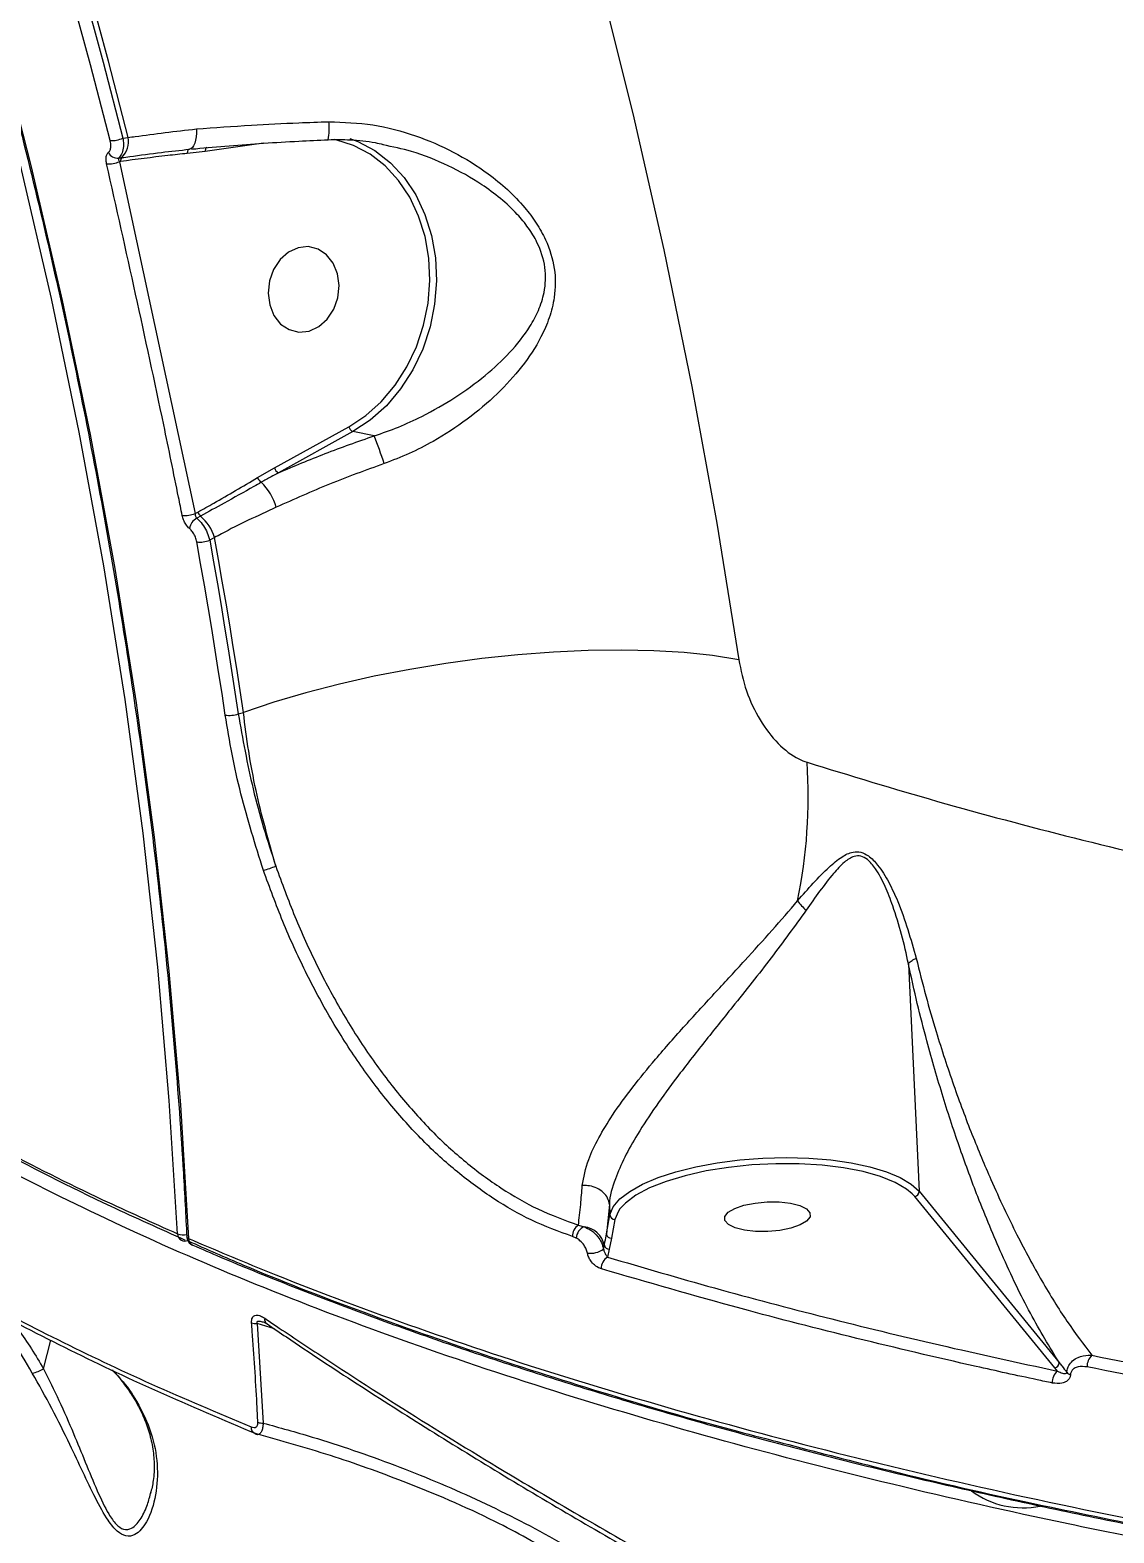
# Model space of a CAD drawing. Header units: millimetres. Extents: x -7245 to 6306, y -6696 to 5973.
# Drawn here: x 2171.3 to 2284.6, y -1924.4 to -1767.3 of the extents above; entities that cross this region are included whole.
import ezdxf

# ---------------------------------------------------------------- set-up
doc = ezdxf.new("R2010")
doc.units = ezdxf.units.MM
for name, color, linetype in [('DIKOM_ОБЪЕКТ', 7, 'Continuous'), ('DIKOM_РАЗМЕР_ЗОНА', 7, 'Continuous'), ('DIKOM_РАЗМЕР_ОБЪЕКТА', 7, 'Continuous')]:
    doc.layers.add(name, color=color, linetype=linetype)
doc.styles.add('style1', font='arial.ttf', dxfattribs={"width": 0.8})
doc.dimstyles.new('1-50', dxfattribs={"dimtxt": 300, "dimasz": 200, "dimexe": 100, "dimexo": 0, "dimgap": 100, "dimtad": 1, "dimtxsty": 'style1', "dimcen": 200, "dimclrd": 7, "dimclre": 7, "dimclrt": 7, "dimadec": 1, "dimazin": 2, "dimtfac": 1, "dimtmove": 0, "dimatfit": 2, "dimfxl": 0, "dimlwd": 25, "dimlwe": 18, "dimarcsym": 0})

# ---------------------------------------------------------------- blocks, each defined once
blk = doc.blocks.new('*D10')
at = {"layer": 'Defpoints', "color": 0, "transparency": 16777216}
for p in [(-4365.71, 2792.53), (4306.16, 475.6), (4306.16, -5965.27)]:
    blk.add_point(p, dxfattribs=at)
at = {"layer": 'DIKOM_РАЗМЕР_ОБЪЕКТА', "color": 7, "lineweight": 18, "transparency": 16777216}
for p, q in [((-4365.71, 2792.53), (-4365.71, -6065.27)), ((4306.16, 475.6), (4306.16, -6065.27))]:
    blk.add_line(p, q, dxfattribs=at)
at = {"layer": 'DIKOM_РАЗМЕР_ОБЪЕКТА', "color": 7, "lineweight": 25, "transparency": 16777216}
blk.add_line((-4165.71, -5965.27), (4106.16, -5965.27), dxfattribs=at)
at = {"layer": 'DIKOM_РАЗМЕР_ОБЪЕКТА', "color": 7, "transparency": 16777216}
for points in [[(-4165.71, -5931.93), (-4165.71, -5998.6), (-4365.71, -5965.27)], [(4106.16, -5931.93), (4106.16, -5998.6), (4306.16, -5965.27)]]:
    blk.add_solid(points, dxfattribs=at)
at = {"layer": 'DIKOM_РАЗМЕР_ОБЪЕКТА', "color": 7, "transparency": 16777216, "insert": (-85.78, -5712.1), "char_height": 300, "attachment_point": 5, "style": 'style1'}
blk.add_mtext('8650', dxfattribs=at)
blk = doc.blocks.new('*D12')
at = {"layer": 'Defpoints', "color": 0, "transparency": 16777216}
for p in [(-5865.71, 123.34), (6306.18, -91.92), (6306.18, -6596.14)]:
    blk.add_point(p, dxfattribs=at)
at = {"layer": 'DIKOM_РАЗМЕР_ЗОНА', "color": 7, "lineweight": 18, "transparency": 16777216}
for p, q in [((-5865.71, 123.34), (-5865.71, -6696.14)), ((6306.18, -91.92), (6306.18, -6696.14))]:
    blk.add_line(p, q, dxfattribs=at)
at = {"layer": 'DIKOM_РАЗМЕР_ЗОНА', "color": 7, "lineweight": 25, "transparency": 16777216}
blk.add_line((-5665.71, -6596.14), (6106.18, -6596.14), dxfattribs=at)
at = {"layer": 'DIKOM_РАЗМЕР_ЗОНА', "color": 7, "transparency": 16777216}
for points in [[(-5665.71, -6562.81), (-5665.71, -6629.48), (-5865.71, -6596.14)], [(6106.18, -6562.81), (6106.18, -6629.48), (6306.18, -6596.14)]]:
    blk.add_solid(points, dxfattribs=at)
at = {"layer": 'DIKOM_РАЗМЕР_ЗОНА', "color": 7, "transparency": 16777216, "insert": (-71.19, -6342.97), "char_height": 300, "attachment_point": 5, "style": 'style1'}
blk.add_mtext('12150', dxfattribs=at)

msp = doc.modelspace()

# ---------------------------------------------------------------- linework, layer by layer
at = {"layer": 'DIKOM_ОБЪЕКТ', "color": 7, "linetype": 'Continuous', "lineweight": 15}
for p, q in [((2181.007, -1778.577), (2181.567, -1778.499)), ((2189.618, -1779.959), (2187.734, -1780.179)), ((2195.717, -1779.107), (2189.618, -1779.959)), ((2180.756, -1781.022), (2180.652, -1781.036)), ((2180.652, -1781.036), (2188.56, -1817.821)), ((2196.854, -1813.048), (2204.623, -1808.745)), ((2205.053, -1809.25), (2197.284, -1813.553)), ((2207.293, -1809.694), (2205.053, -1809.25)), ((2195.087, -1814.073), (2196.854, -1813.048)), ((2188.56, -1817.821), (2188.842, -1817.665)), ((2189.132, -1818.099), (2188.735, -1818.319)), ((2190.598, -1820.34), (2190.084, -1820.623)), ((2193.071, -1838.768), (2193.607, -1838.611)), ((2263.122, -1864.926), (2264.241, -1888.69)), ((2264.241, -1888.69), (2278.888, -1906.605)), ((2231.866, -1890.077), (2231.558, -1893.141)), ((2231.866, -1890.073), (2231.866, -1890.077)), ((2231.866, -1890.077), (2231.918, -1891.165)), ((2263.781, -1889.224), (2263.515, -1888.939)), ((2278.428, -1907.139), (2263.781, -1889.224)), ((2231.558, -1893.141), (2231.918, -1891.165)), ((2232.438, -1891.624), (2232.079, -1893.601)), ((2228.386, -1893.572), (2228.024, -1893.415)), ((2228.627, -1892.227), (2229.243, -1892.392)), ((2188.315, -1894.323), (2188.295, -1894.315)), ((2231.26, -1894.736), (2231.337, -1894.336)), ((2231.852, -1894.744), (2231.685, -1895.576)), ((2232.079, -1893.601), (2231.852, -1894.744)), ((2195.03, -1902.508), (2195.682, -1912.929)), ((2196.845, -1903.062), (2195.03, -1902.508)), ((2172.724, -1907.257), (2173.461, -1904.263)), ((2278.722, -1907.497), (2278.428, -1907.139)), ((2183.906, -1920.293), (2183.946, -1920.158))]:
    msp.add_line(p, q, dxfattribs=at)
at = {"layer": 'DIKOM_ОБЪЕКТ', "color": 7, "linetype": 'Continuous', "lineweight": 15, "flags": 128}
for points in [[(2186.712, -1893.123), (2185.86, -1879.195), (2184.664, -1865.238), (2183.123, -1851.261), (2181.238, -1837.273), (2179.011, -1823.283), (2176.444, -1809.3), (2173.537, -1795.333), (2170.293, -1781.392), (2166.714, -1767.486), (2162.802, -1753.623), (2158.56, -1739.813), (2153.991, -1726.066), (2149.097, -1712.389), (2143.883, -1698.792), (2138.35, -1685.284), (2132.503, -1671.874), (2126.346, -1658.57), (2119.883, -1645.382), (2113.118, -1632.317), (2106.055, -1619.384), (2098.699, -1606.593)], [(2099.605, -1606.239), (2106.983, -1619.069), (2114.068, -1632.041), (2120.853, -1645.145), (2127.336, -1658.373), (2133.512, -1671.717), (2139.376, -1685.168), (2144.926, -1698.717), (2150.156, -1712.354), (2155.065, -1726.072), (2159.648, -1739.862), (2163.902, -1753.713), (2167.826, -1767.617), (2171.416, -1781.565), (2174.669, -1795.549), (2177.585, -1809.558), (2180.16, -1823.583), (2182.394, -1837.615), (2184.284, -1851.646), (2185.83, -1865.665), (2187.03, -1879.664), (2187.884, -1893.634)], [(2184.983, -1636.469), (2191.258, -1650.067), (2197.242, -1663.763), (2202.933, -1677.552), (2208.327, -1691.425), (2213.422, -1705.376), (2218.214, -1719.395), (2222.701, -1733.476), (2226.881, -1747.61), (2230.751, -1761.79), (2234.309, -1776.009), (2237.553, -1790.258), (2240.481, -1804.529), (2243.092, -1818.815), (2245.384, -1833.109)], [(2179.676, -1778.835), (2177.625, -1770.907), (2175.467, -1762.991), (2173.205, -1755.09), (2170.838, -1747.206), (2168.367, -1739.341), (2165.793, -1731.495), (2163.115, -1723.67), (2160.335, -1715.868)], [(2161.622, -1715.469), (2164.408, -1723.289), (2167.092, -1731.131), (2169.672, -1738.994), (2172.149, -1746.878), (2174.521, -1754.779), (2176.788, -1762.697), (2178.95, -1770.63), (2181.007, -1778.577)], [(2181.567, -1778.499), (2179.502, -1770.512), (2177.33, -1762.539), (2175.052, -1754.58), (2172.668, -1746.639), (2170.179, -1738.716), (2167.585, -1730.813), (2164.887, -1722.931), (2162.085, -1715.073)], [(2188.702, -1777.618), (2188.698, -1778.037), (2188.666, -1778.432), (2188.605, -1778.792), (2188.518, -1779.106), (2188.407, -1779.364), (2188.275, -1779.559), (2188.128, -1779.685), (2187.968, -1779.738)], [(2204.623, -1808.745), (2206.389, -1807.581), (2208.013, -1806.128), (2209.46, -1804.418), (2210.697, -1802.488), (2211.698, -1800.38), (2212.441, -1798.142), (2212.909, -1795.821), (2213.092, -1793.469), (2212.987, -1791.136), (2212.595, -1788.875), (2211.925, -1786.735), (2210.992, -1784.762), (2209.816, -1783), (2208.423, -1781.487), (2206.843, -1780.256), (2205.111, -1779.335), (2203.266, -1778.743), (2203.119, -1778.711)], [(2204.729, -1778.608), (2205.557, -1778.921), (2207.343, -1779.871), (2208.972, -1781.14), (2210.408, -1782.7), (2211.621, -1784.517), (2212.583, -1786.552), (2213.274, -1788.759), (2213.678, -1791.091), (2213.787, -1793.496), (2213.598, -1795.922), (2213.115, -1798.316), (2212.35, -1800.624), (2211.317, -1802.797), (2210.041, -1804.788), (2208.55, -1806.551), (2206.875, -1808.05), (2205.053, -1809.25)], [(2187.968, -1779.738), (2187.92, -1779.75), (2187.875, -1779.778), (2187.834, -1779.819), (2187.799, -1779.873), (2187.771, -1779.938), (2187.75, -1780.013), (2187.738, -1780.094), (2187.734, -1780.179)], [(2189.832, -1779.52), (2189.831, -1779.521), (2189.778, -1779.538), (2189.731, -1779.574), (2189.69, -1779.627), (2189.657, -1779.695), (2189.634, -1779.775), (2189.621, -1779.864), (2189.618, -1779.959)], [(2196.354, -1796.014), (2196.802, -1797.122), (2197.501, -1798.007), (2198.395, -1798.599), (2199.411, -1798.85), (2200.467, -1798.739), (2201.477, -1798.275), (2202.36, -1797.496), (2203.044, -1796.465), (2203.473, -1795.265), (2203.613, -1793.995), (2203.453, -1792.755), (2203.005, -1791.649), (2202.305, -1790.763), (2201.411, -1790.171), (2200.395, -1789.92), (2199.339, -1790.031), (2198.329, -1790.495), (2197.446, -1791.274), (2196.763, -1792.305), (2196.333, -1793.504), (2196.193, -1794.775), (2196.354, -1796.014)], [(2191.714, -1838.892), (2191.372, -1836.629), (2191.021, -1834.366), (2190.661, -1832.102), (2190.293, -1829.839), (2189.916, -1827.576), (2189.531, -1825.313), (2189.136, -1823.05), (2188.733, -1820.788)], [(2190.084, -1820.623), (2190.488, -1822.891), (2190.883, -1825.159), (2191.269, -1827.427), (2191.647, -1829.695), (2192.016, -1831.963), (2192.377, -1834.232), (2192.728, -1836.5), (2193.071, -1838.768)], [(2193.607, -1838.611), (2193.262, -1836.327), (2192.908, -1834.043), (2192.545, -1831.759), (2192.173, -1829.475), (2191.793, -1827.191), (2191.403, -1824.907), (2191.005, -1822.623), (2190.598, -1820.34)], [(2245.384, -1833.109), (2242.654, -1832.679), (2239.687, -1832.365), (2236.51, -1832.17), (2233.151, -1832.094), (2229.642, -1832.139), (2226.015, -1832.304), (2222.302, -1832.588), (2218.538, -1832.988), (2214.756, -1833.501), (2210.992, -1834.121), (2207.279, -1834.843), (2203.652, -1835.662), (2200.143, -1836.568), (2196.784, -1837.554), (2193.607, -1838.611)], [(2231.918, -1891.165), (2232.263, -1890.323), (2232.957, -1889.493), (2233.986, -1888.693), (2235.326, -1887.94), (2236.949, -1887.251), (2238.82, -1886.641), (2240.898, -1886.122), (2243.138, -1885.706), (2245.49, -1885.403), (2247.906, -1885.218), (2250.331, -1885.155), (2252.713, -1885.217), (2255.001, -1885.401), (2257.145, -1885.705), (2259.099, -1886.12), (2260.82, -1886.638), (2262.27, -1887.248), (2263.419, -1887.937), (2264.241, -1888.69)], [(2263.515, -1888.939), (2262.93, -1888.456), (2261.727, -1887.757), (2260.202, -1887.145), (2258.392, -1886.634), (2256.339, -1886.237), (2254.095, -1885.964), (2251.713, -1885.82), (2249.25, -1885.81), (2246.766, -1885.933), (2244.322, -1886.187), (2241.975, -1886.566), (2239.784, -1887.059), (2237.8, -1887.657), (2236.072, -1888.343), (2234.641, -1889.102), (2233.542, -1889.915), (2232.97, -1890.526)], [(2252.485, -1891.806), (2251.8, -1892.207), (2250.838, -1892.537), (2249.678, -1892.771), (2248.412, -1892.889), (2247.145, -1892.882), (2245.978, -1892.749), (2245.005, -1892.503), (2244.307, -1892.163), (2243.939, -1891.757), (2243.931, -1891.316), (2244.284, -1890.878), (2244.969, -1890.477), (2245.93, -1890.147), (2247.091, -1889.913), (2248.356, -1889.795), (2249.624, -1889.803), (2250.791, -1889.935), (2251.764, -1890.181), (2252.462, -1890.521), (2252.83, -1890.927), (2252.838, -1891.368), (2252.485, -1891.806)], [(2232.97, -1890.526), (2232.802, -1890.762), (2232.438, -1891.624)], [(2187.884, -1893.634), (2187.785, -1893.58), (2187.721, -1893.519), (2187.694, -1893.453), (2187.693, -1893.446)], [(2194.824, -1914.027), (2194.859, -1914.04), (2194.959, -1914.064)]]:
    msp.add_lwpolyline(points, dxfattribs=at)
at = {"layer": 'DIKOM_ОБЪЕКТ', "color": 7, "linetype": 'Continuous', "lineweight": 15}
for centre, radius, start, end in [((2195.828, -1777.592), 6.753, 350.20517, 6.22227), ((2179.757, -1775.69), 3.147, 268.54201, 293.40762), ((2179.073, -1778.87), 2.522, 316.24911, 8.47463), ((2180.457, -1779.597), 1.068, 206.34083, 275.69733), ((2179.523, -1778.406), 2.862, 265.75262, 293.2282), ((2181.245, -1780.961), 0.492, 135.34241, 187.14483), ((2205.353, -1808.558), 0.754, 194.33507, 246.55714), ((2155.277, -1829.704), 55.732, 17.86924, 21.04105), ((2197.584, -1812.861), 0.754, 194.37317, 246.55682), ((2195.904, -1813.808), 0.859, 198.00435, 240.49418), ((2191.288, -1818.847), 6, 16.20404, 45.67358), ((2187.463, -1814.992), 3.034, 265.27899, 291.19839), ((2189.742, -1817.376), 0.945, 197.80388, 229.83768), ((2189.447, -1819.64), 1.501, 118.34281, 170.04675), ((2186.035, -1821.725), 4.769, 16.87588, 49.49428), ((2189.079, -1817.999), 2.81, 262.93565, 290.95446), ((2192.155, -1836.227), 2.702, 260.61104, 289.82773), ((2198.591, -1847.446), 54.056, 348.40661, 3.83279), ((2185.77, -1823.581), 33.081, 287.4787, 289.83831), ((2255.431, -1855.714), 4.673, 213.73177, 230.20626), ((2263.711, -1888.699), 0.53, 277.57339, 0.95913), ((2232.417, -1891.124), 0.501, 184.70579, 272.47812), ((2187.404, -1891.093), 2.145, 251.16678, 277.43434), ((2187.453, -1893.14), 0.741, 178.6704, 243.49595), ((2188.692, -1893.397), 1, 182.79232, 197.07526), ((2229.317, -1893.325), 1.296, 122.16731, 183.97777), ((2229.797, -1893.695), 1.416, 113.02649, 175.00208), ((2228.913, -1894.848), 2.478, 11.92124, 82.35198), ((2232.057, -1893.101), 0.5, 184.65288, 272.51801), ((2187.523, -1892.888), 1, 246.33863, 286.17197), ((2188.692, -1893.397), 1, 197.07526, 246.56983), ((2188.624, -1893.651), 0.741, 178.62362, 243.58943), ((2229.84, -1892.654), 2.521, 263.87377, 304.27865), ((2231.835, -1894.237), 0.507, 191.23819, 271.93581), ((2232.282, -1896.687), 1.262, 118.26553, 184.89195), ((2194.986, -1900.541), 1.968, 254.71081, 271.28414), ((2196.433, -1902.059), 0.608, 169.91825, 234.40794), ((2283.26, -1906.925), 1.448, 131.12389, 185.00076), ((2171.011, -1904.399), 3.332, 278.9913, 300.93442), ((2279.546, -1908.602), 1.378, 126.69721, 185.76773), ((2278.359, -1906.614), 0.53, 277.55369, 0.97883), ((2280.27, -1907.153), 0.74, 218.19161, 253.84279), ((2195.14, -1913.363), 0.735, 176.3709, 244.53832), ((2195.686, -1910.997), 1.932, 252.95139, 269.88137), ((2275.103, -1912.785), 9, 233.30156, 281.54188)]:
    msp.add_arc(centre, radius, start, end, dxfattribs=at)
for points, knots in [([(2099.477, -1606.265), (2100.671, -1608.304), (2104.136, -1614.222), (2109.687, -1624.11), (2116.046, -1635.962), (2122.154, -1647.924), (2128.01, -1659.987), (2133.611, -1672.145), (2138.953, -1684.391), (2144.035, -1696.718), (2148.852, -1709.121), (2153.402, -1721.592), (2157.684, -1734.124), (2161.694, -1746.71), (2165.431, -1759.345), (2168.892, -1772.02), (2172.075, -1784.729), (2174.98, -1797.465), (2177.603, -1810.221), (2179.944, -1822.99), (2182.002, -1835.766), (2183.775, -1848.54), (2185.263, -1861.307), (2186.461, -1874.059), (2187.239, -1884.772), (2187.577, -1891.226), (2187.694, -1893.446)], [0, 0, 0, 0, 0.0228179, 0.0662004, 0.1095846, 0.152967, 0.1963511, 0.2397338, 0.2831178, 0.3265004, 0.3698839, 0.4132681, 0.4566511, 0.5000353, 0.5434179, 0.5868026, 0.6301859, 0.6735698, 0.7169538, 0.7603385, 0.8037221, 0.8471065, 0.8904915, 0.9338765, 0.9772623, 1, 1, 1, 1]), ([(2188.702, -1777.618), (2190.599, -1777.475), (2194.07, -1777.212), (2198.761, -1776.982), (2201.488, -1776.894), (2202.541, -1776.86)], [0, 0, 0, 0, 0.4251111, 0.7780789, 1, 1, 1, 1]), ([(2202.541, -1776.86), (2204.079, -1776.91), (2207.159, -1777.012), (2211.542, -1778.205), (2215.592, -1779.938), (2218.775, -1781.912), (2221.239, -1783.921), (2222.926, -1785.662), (2224.256, -1787.434), (2225.438, -1789.537), (2226.261, -1792.217), (2226.226, -1795.017), (2225.628, -1797.383), (2224.554, -1799.844), (2222.781, -1802.534), (2220.16, -1805.388), (2217.055, -1808.017), (2213.903, -1810.068), (2210.96, -1811.599), (2209.2, -1812.268), (2208.321, -1812.603)], [0, 0, 0, 0, 0.0754479, 0.1510278, 0.2213834, 0.2917212, 0.334658, 0.3775457, 0.4104253, 0.4432583, 0.4962504, 0.5490784, 0.5889871, 0.6289779, 0.6969421, 0.7650118, 0.8363505, 0.9076309, 0.9538299, 1, 1, 1, 1]), ([(2181.007, -1778.577), (2181.021, -1778.676), (2181.076, -1779.043), (2181.068, -1779.646), (2180.905, -1780.291), (2180.677, -1780.537), (2180.563, -1780.66)], [0, 0, 0, 0, 0.1092076, 0.4079568, 0.7030637, 1, 1, 1, 1]), ([(2181.567, -1778.499), (2181.813, -1778.468), (2183.061, -1778.311), (2185.397, -1777.97), (2187.598, -1777.736), (2188.702, -1777.618)], [0, 0, 0, 0, 0.1088936, 0.5528096, 1, 1, 1, 1]), ([(2188.224, -1779.718), (2188.36, -1779.704), (2189.618, -1779.574), (2192.121, -1779.364), (2195.714, -1779.099), (2199.183, -1778.89), (2201.455, -1778.792), (2202.483, -1778.747)], [0, 0, 0, 0, 0.0305669, 0.2825775, 0.5358267, 0.7897355, 1, 1, 1, 1]), ([(2202.481, -1778.734), (2203.252, -1778.725), (2204.889, -1778.705), (2206.81, -1778.905), (2207.929, -1779.166), (2208.203, -1779.229)], [0, 0, 0, 0, 0.4017917, 0.8536174, 1, 1, 1, 1]), ([(2179.311, -1781.26), (2179.302, -1781.219), (2179.259, -1781.018), (2179.238, -1780.675), (2179.308, -1780.291), (2179.436, -1780.145), (2179.5, -1780.071)], [0, 0, 0, 0, 0.0809388, 0.3908812, 0.6951177, 1, 1, 1, 1]), ([(2179.5, -1780.071), (2179.564, -1779.998), (2179.692, -1779.851), (2179.762, -1779.468), (2179.74, -1779.111), (2179.69, -1778.894), (2179.676, -1778.835)], [0, 0, 0, 0, 0.2954412, 0.5903942, 0.8902009, 1, 1, 1, 1]), ([(2187.734, -1780.179), (2187.056, -1780.249), (2184.73, -1780.49), (2182.404, -1780.801), (2180.756, -1781.022)], [0, 0, 0, 0, 0.2911657, 1, 1, 1, 1]), ([(2180.895, -1780.615), (2181.17, -1780.576), (2182.545, -1780.386), (2184.894, -1780.071), (2186.991, -1779.844), (2187.968, -1779.738)], [0, 0, 0, 0, 0.1178949, 0.5894714, 1, 1, 1, 1]), ([(2207.293, -1809.694), (2208.139, -1809.403), (2209.845, -1808.816), (2212.698, -1807.495), (2215.8, -1805.725), (2218.873, -1803.485), (2221.522, -1801.026), (2223.349, -1798.737), (2224.499, -1796.595), (2225.167, -1794.568), (2225.292, -1792.109), (2224.53, -1789.747), (2223.411, -1787.919), (2222.132, -1786.369), (2220.5, -1784.848), (2218.12, -1783.089), (2215.033, -1781.386), (2211.559, -1779.966), (2209.2, -1779.484), (2208.192, -1779.278)], [0, 0, 0, 0, 0.0521395, 0.1050984, 0.1855157, 0.2678069, 0.3433455, 0.4204726, 0.4630975, 0.5067055, 0.5616169, 0.6162508, 0.6505951, 0.6859968, 0.7329053, 0.7806145, 0.8594868, 0.9399779, 1, 1, 1, 1]), ([(2187.213, -1818.016), (2187.086, -1817.385), (2186.451, -1814.232), (2183.933, -1801.934), (2181.342, -1790.346), (2179.311, -1781.26)], [0, 0, 0, 0, 0.0512264, 0.2561298, 1, 1, 1, 1]), ([(2180.563, -1780.66), (2180.551, -1780.684), (2180.525, -1780.733), (2180.552, -1780.855), (2180.603, -1780.961), (2180.643, -1781.023), (2180.652, -1781.036)], [0, 0, 0, 0, 0.2872054, 0.5900867, 0.9140635, 1, 1, 1, 1]), ([(2180.563, -1780.66), (2180.617, -1780.653), (2180.727, -1780.637), (2180.838, -1780.622), (2180.895, -1780.615)], [0, 0, 0, 0, 0.4879324, 1, 1, 1, 1]), ([(2252.526, -1843.833), (2257.032, -1845.213), (2266.05, -1847.975), (2280.37, -1851.781), (2295.222, -1855.329), (2310.84, -1858.631), (2327.205, -1861.67), (2344.307, -1864.425), (2361.874, -1866.85), (2380.456, -1869.008), (2400.082, -1870.846), (2420.749, -1872.322), (2441.773, -1873.375), (2463.055, -1874.006), (2484.496, -1874.207), (2506.005, -1873.979), (2527.548, -1873.312), (2549.088, -1872.22), (2570.581, -1870.71), (2591.927, -1868.788), (2613.026, -1866.466), (2633.792, -1863.747), (2654.185, -1860.631), (2674.179, -1857.132), (2693.73, -1853.261), (2712.749, -1849.039), (2731.146, -1844.484), (2749.186, -1839.516), (2766.774, -1834.125), (2783.827, -1828.31), (2799.99, -1822.186), (2815.167, -1815.763), (2829.412, -1809.086), (2837.987, -1804.437), (2842.273, -1802.114)], [0, 0, 0, 0, 0.0277667, 0.0555663, 0.0833659, 0.1111324, 0.1400376, 0.1689801, 0.1979227, 0.2268278, 0.2586375, 0.2905482, 0.3225101, 0.3544718, 0.3863819, 0.4181914, 0.4498955, 0.4817002, 0.5135556, 0.5454111, 0.5772153, 0.6089193, 0.6405477, 0.672276, 0.7040555, 0.7358348, 0.7675629, 0.7991911, 0.8325943, 0.8660265, 0.8994296, 0.9329434, 0.9664866, 1, 1, 1, 1]), ([(2197.284, -1813.553), (2198.898, -1812.871), (2202.15, -1811.496), (2205.57, -1810.298), (2207.293, -1809.694)], [0, 0, 0, 0, 0.4960428, 1, 1, 1, 1]), ([(2208.321, -1812.603), (2206.401, -1813.297), (2202.518, -1814.702), (2198.887, -1816.343), (2197.05, -1817.173)], [0, 0, 0, 0, 0.4942501, 1, 1, 1, 1]), ([(2188.842, -1817.665), (2189.396, -1817.357), (2191.488, -1816.191), (2193.562, -1814.971), (2195.087, -1814.073)], [0, 0, 0, 0, 0.2647185, 1, 1, 1, 1]), ([(2195.481, -1814.555), (2195.221, -1814.704), (2193.921, -1815.446), (2191.797, -1816.624), (2189.95, -1817.646), (2189.132, -1818.099)], [0, 0, 0, 0, 0.1222815, 0.6114686, 1, 1, 1, 1]), ([(2197.284, -1813.553), (2197.021, -1813.695), (2196.416, -1814.022), (2195.818, -1814.363), (2195.481, -1814.555)], [0, 0, 0, 0, 0.435349, 1, 1, 1, 1]), ([(2187.969, -1819.38), (2187.94, -1819.355), (2187.806, -1819.24), (2187.582, -1818.96), (2187.34, -1818.506), (2187.256, -1818.179), (2187.213, -1818.016)], [0, 0, 0, 0, 0.0856669, 0.3894101, 0.6946931, 1, 1, 1, 1]), ([(2188.56, -1817.821), (2188.563, -1817.882), (2188.568, -1818.001), (2188.622, -1818.168), (2188.684, -1818.269), (2188.726, -1818.31), (2188.735, -1818.319)], [0, 0, 0, 0, 0.3133272, 0.6193479, 0.9175296, 1, 1, 1, 1]), ([(2197.05, -1817.173), (2195.084, -1818.071), (2192.855, -1819.089), (2190.836, -1820.208), (2190.598, -1820.34)], [0, 0, 0, 0, 0.8821264, 1, 1, 1, 1]), ([(2188.733, -1820.788), (2188.694, -1820.624), (2188.616, -1820.298), (2188.381, -1819.838), (2188.151, -1819.539), (2188.008, -1819.414), (2187.969, -1819.38)], [0, 0, 0, 0, 0.2969238, 0.5940948, 0.8896038, 1, 1, 1, 1]), ([(2188.735, -1818.319), (2188.8, -1818.375), (2189.041, -1818.582), (2189.437, -1819.073), (2189.854, -1819.825), (2190.007, -1820.357), (2190.084, -1820.623)], [0, 0, 0, 0, 0.1106366, 0.4063404, 0.7035305, 1, 1, 1, 1]), ([(2112.916, -1833.753), (2113.872, -1835.799), (2116.07, -1840.507), (2120.814, -1847.308), (2126.653, -1854.181), (2133.127, -1860.521), (2140.535, -1866.732), (2148.882, -1872.791), (2158.073, -1878.637), (2168.058, -1884.239), (2177.618, -1889.048), (2184.08, -1891.944), (2186.712, -1893.123)], [0, 0, 0, 0, 0.0930875, 0.2141581, 0.3165535, 0.4190688, 0.5215831, 0.625071, 0.7285574, 0.8294372, 0.9305464, 1, 1, 1, 1]), ([(2245.384, -1833.109), (2245.612, -1834.204), (2246.063, -1836.368), (2247.533, -1839.451), (2249.432, -1841.966), (2251.209, -1843.34), (2252.241, -1843.726), (2252.526, -1843.833)], [0, 0, 0, 0, 0.2385067, 0.4713229, 0.6967847, 0.9159899, 1, 1, 1, 1]), ([(2291.045, -1925.732), (2287.293, -1924.987), (2277.184, -1922.98), (2261.337, -1919.384), (2243.762, -1914.867), (2226.904, -1909.934), (2210.843, -1904.592), (2195.656, -1898.849), (2181.678, -1892.832), (2168.929, -1886.568), (2157.401, -1880.088), (2146.905, -1873.288), (2137.523, -1866.177), (2129.327, -1858.772), (2122.446, -1851.24), (2117.064, -1843.594), (2113.923, -1838.391), (2112.922, -1835.688), (2112.888, -1835.594)], [0, 0, 0, 0, 0.0398747, 0.1074223, 0.1750223, 0.2425698, 0.3120802, 0.3816463, 0.4511557, 0.5187036, 0.5863039, 0.653851, 0.7233608, 0.7929278, 0.8624366, 0.9299843, 0.9975828, 1, 1, 1, 1]), ([(2187.884, -1893.634), (2190.605, -1894.787), (2197.936, -1897.893), (2210.73, -1902.696), (2226.46, -1907.944), (2243.288, -1912.889), (2261.183, -1917.504), (2280.113, -1921.765), (2299.659, -1925.579), (2319.739, -1928.94), (2340.263, -1931.86), (2361.565, -1934.383), (2383.603, -1936.484), (2406.317, -1938.146), (2429.206, -1939.332), (2452.189, -1940.048), (2475.181, -1940.312), (2498.558, -1940.13), (2522.254, -1939.48), (2546.191, -1938.355), (2569.843, -1936.779), (2593.136, -1934.769), (2616.005, -1932.349), (2638.821, -1929.48), (2661.503, -1926.152), (2683.965, -1922.367), (2705.714, -1918.209), (2726.691, -1913.697), (2746.858, -1908.866), (2766.541, -1903.634), (2785.652, -1898.005), (2804.106, -1891.987), (2820.762, -1885.978), (2835.721, -1880.05), (2849.112, -1874.26), (2861.799, -1868.263), (2873.737, -1862.075), (2884.802, -1855.76), (2894.94, -1849.354), (2903.251, -1843.555), (2907.978, -1839.85), (2909.902, -1838.341)], [0, 0, 0, 0, 0.0156521, 0.0421679, 0.0687046, 0.0952203, 0.1225064, 0.1498146, 0.1771008, 0.2036167, 0.230153, 0.2566689, 0.283955, 0.3112633, 0.3385494, 0.3650651, 0.3916015, 0.4181173, 0.4454034, 0.4727117, 0.4999978, 0.5265136, 0.5530499, 0.5795657, 0.6068518, 0.6341602, 0.6614461, 0.6879621, 0.7144983, 0.7410143, 0.7683, 0.7956083, 0.8228942, 0.8459725, 0.8690777, 0.8921829, 0.9155068, 0.9388307, 0.961564, 0.984349, 1, 1, 1, 1]), ([(2195.706, -1855.135), (2194.865, -1852.468), (2193.591, -1848.429), (2192.386, -1842.984), (2191.938, -1840.256), (2191.714, -1838.892)], [0, 0, 0, 0, 0.4927811, 0.7463743, 1, 1, 1, 1]), ([(2193.071, -1838.768), (2193.534, -1841.38), (2194.235, -1845.335), (2195.677, -1850.679), (2196.557, -1853.359), (2196.997, -1854.699)], [0, 0, 0, 0, 0.4928127, 0.7464047, 1, 1, 1, 1]), ([(2196.997, -1854.699), (2196.252, -1852.059), (2195.125, -1848.061), (2194.122, -1842.667), (2193.779, -1839.963), (2193.607, -1838.611)], [0, 0, 0, 0, 0.4927836, 0.7463923, 1, 1, 1, 1]), ([(2251.545, -1858.309), (2252.626, -1857.071), (2254.121, -1855.359), (2256.045, -1853.737), (2257.173, -1853.18), (2258.153, -1853.18), (2259.065, -1853.625), (2260.089, -1854.705), (2261.104, -1856.356), (2262.598, -1859.591), (2263.37, -1862.312), (2263.939, -1864.319)], [0, 0, 0, 0, 0.2311053, 0.3196646, 0.3914046, 0.4366869, 0.4822184, 0.5456617, 0.6397153, 0.7342266, 1, 1, 1, 1]), ([(2263.122, -1864.916), (2263.122, -1864.913), (2262.713, -1862.869), (2261.988, -1860.111), (2260.725, -1856.798), (2259.855, -1855.13), (2258.964, -1854.021), (2258.155, -1853.586), (2257.29, -1853.649), (2256.318, -1854.311), (2254.653, -1856.129), (2253.373, -1857.966), (2252.44, -1859.305)], [0, 0, 0, 0, 0.0003198, 0.2742102, 0.3691403, 0.4635353, 0.5235413, 0.5648621, 0.6061841, 0.6747245, 0.7630166, 1, 1, 1, 1]), ([(2228.024, -1893.415), (2226.576, -1892.89), (2223.793, -1891.882), (2219.762, -1889.55), (2215.96, -1886.763), (2212.315, -1883.433), (2208.874, -1879.601), (2205.66, -1875.332), (2202.704, -1870.691), (2200.048, -1865.728), (2197.671, -1860.533), (2196.36, -1856.932), (2195.706, -1855.135)], [0, 0, 0, 0, 0.1070773, 0.2059739, 0.3051856, 0.4040749, 0.5033355, 0.602918, 0.7021794, 0.8013493, 0.9008356, 1, 1, 1, 1]), ([(2196.997, -1854.699), (2197.637, -1856.461), (2198.921, -1859.992), (2201.249, -1865.088), (2203.849, -1869.954), (2206.743, -1874.505), (2209.888, -1878.69), (2213.256, -1882.447), (2216.823, -1885.711), (2220.544, -1888.442), (2224.487, -1890.726), (2227.211, -1891.714), (2228.627, -1892.227)], [0, 0, 0, 0, 0.0992791, 0.1988758, 0.2981558, 0.3974185, 0.4970099, 0.5962752, 0.6950897, 0.7942191, 0.8930331, 1, 1, 1, 1]), ([(2229.03, -1888.093), (2229.192, -1887.206), (2229.477, -1885.649), (2230.708, -1883.111), (2232.243, -1880.583), (2234.258, -1877.819), (2236.836, -1874.665), (2239.808, -1871.305), (2242.984, -1867.861), (2246.039, -1864.551), (2248.918, -1861.378), (2250.67, -1859.331), (2251.545, -1858.309)], [0, 0, 0, 0, 0.1044915, 0.1833874, 0.2623445, 0.3558408, 0.4494241, 0.5631915, 0.6770815, 0.7845078, 0.8924, 1, 1, 1, 1]), ([(2252.44, -1859.305), (2251.245, -1860.954), (2248.856, -1864.25), (2245.164, -1868.879), (2241.799, -1873.062), (2239.082, -1876.538), (2236.71, -1879.775), (2234.863, -1882.583), (2233.425, -1885.122), (2232.353, -1887.688), (2231.866, -1889.112), (2231.866, -1890.073), (2231.866, -1890.073)], [0, 0, 0, 0, 0.1653437, 0.3304609, 0.4455863, 0.5606064, 0.6535595, 0.7464212, 0.8233036, 0.9001104, 0.9999835, 1, 1, 1, 1]), ([(2263.122, -1864.926), (2263.121, -1864.924), (2263.121, -1864.921), (2263.122, -1864.917), (2263.122, -1864.916), (2263.122, -1864.916)], [0, 0, 0, 0, 0.3751498, 0.7952795, 1, 1, 1, 1]), ([(2263.122, -1864.916), (2263.2, -1864.818), (2263.344, -1864.637), (2263.699, -1864.432), (2263.906, -1864.335), (2263.939, -1864.319)], [0, 0, 0, 0, 0.4994596, 0.9206543, 1, 1, 1, 1]), ([(2278.888, -1906.605), (2277.885, -1904.957), (2275.88, -1901.661), (2273.026, -1895.734), (2270.574, -1889.873), (2268.526, -1884.329), (2266.74, -1878.924), (2265.25, -1873.773), (2264.04, -1869.084), (2263.428, -1866.312), (2263.122, -1864.926)], [0, 0, 0, 0, 0.1801396, 0.3602628, 0.5134803, 0.6278138, 0.7423212, 0.8564269, 0.9282311, 1, 1, 1, 1]), ([(2263.939, -1864.319), (2264.267, -1865.64), (2264.925, -1868.282), (2266.228, -1872.747), (2267.835, -1877.653), (2269.761, -1882.798), (2271.972, -1888.073), (2274.413, -1893.238), (2277.071, -1898.146), (2279.695, -1902.398), (2281.437, -1904.689), (2282.308, -1905.834)], [0, 0, 0, 0, 0.0661288, 0.1322999, 0.2383324, 0.3447328, 0.4509745, 0.5939552, 0.7292224, 0.8647191, 1, 1, 1, 1]), ([(2187.567, -1893.826), (2184.941, -1892.65), (2177.812, -1889.457), (2167.115, -1883.983), (2157.285, -1878.384), (2152.091, -1874.805), (2150.244, -1873.532)], [0, 0, 0, 0, 0.1857539, 0.5042061, 0.8236704, 1, 1, 1, 1]), ([(2262.367, -1967.359), (2257.776, -1966.109), (2248.593, -1963.608), (2235.634, -1959.524), (2223.311, -1955.199), (2211.314, -1950.456), (2199.8, -1945.294), (2188.914, -1939.697), (2178.974, -1933.789), (2170.058, -1927.577), (2162.231, -1921.07), (2155.737, -1914.477), (2150.535, -1907.827), (2146.538, -1901.154), (2143.682, -1894.266), (2142.008, -1887.907), (2141.826, -1883.781), (2141.752, -1882.082)], [0, 0, 0, 0, 0.0626722, 0.1253442, 0.1886406, 0.2519371, 0.3219098, 0.3919357, 0.4619083, 0.5339426, 0.6060365, 0.6780709, 0.7458413, 0.8136638, 0.8814346, 0.9511598, 1, 1, 1, 1]), ([(2228.627, -1892.227), (2228.708, -1891.544), (2228.853, -1890.328), (2228.976, -1888.773), (2229.03, -1888.093)], [0, 0, 0, 0, 0.5624278, 1, 1, 1, 1]), ([(2231.866, -1890.073), (2231.822, -1889.845), (2231.733, -1889.387), (2231.258, -1888.785), (2230.59, -1888.333), (2229.854, -1888.107), (2229.32, -1888.073), (2229.074, -1888.09), (2229.03, -1888.093)], [0, 0, 0, 0, 0.2046105, 0.409161, 0.6136774, 0.8182676, 0.967547, 1, 1, 1, 1]), ([(2229.243, -1892.392), (2229.478, -1892.503), (2229.994, -1892.748), (2230.614, -1893.343), (2231.071, -1894.041), (2231.196, -1894.501), (2231.26, -1894.736)], [0, 0, 0, 0, 0.2543639, 0.5586894, 0.7735261, 1, 1, 1, 1]), ([(2231.337, -1894.336), (2231.36, -1894.217), (2231.437, -1893.824), (2231.508, -1893.422), (2231.558, -1893.141)], [0, 0, 0, 0, 0.3029149, 1, 1, 1, 1]), ([(2156.616, -1894.502), (2159.397, -1896.155), (2164.958, -1899.46), (2174.137, -1904.235), (2183.872, -1908.882), (2190.895, -1911.838), (2194.406, -1913.317)], [0, 0, 0, 0, 0.2491196, 0.4982417, 0.7491238, 1, 1, 1, 1]), ([(2187.84, -1893.881), (2189.753, -1894.729), (2195.341, -1897.206), (2205.366, -1901.086), (2217.813, -1905.529), (2231.126, -1909.764), (2241.859, -1912.93), (2248.413, -1914.604), (2249.997, -1915.008)], [0, 0, 0, 0, 0.1065826, 0.3113734, 0.5161664, 0.7207472, 0.932508, 1, 1, 1, 1]), ([(2188.322, -1894.307), (2189.28, -1894.727), (2192.502, -1896.139), (2198.257, -1898.464), (2205.557, -1901.277), (2213.092, -1903.995), (2220.825, -1906.62), (2228.763, -1909.152), (2236.906, -1911.591), (2245.259, -1913.939), (2253.822, -1916.197), (2262.599, -1918.367), (2271.591, -1920.447), (2280.802, -1922.438), (2290.236, -1924.342), (2299.883, -1926.156), (2309.71, -1927.874), (2319.678, -1929.489), (2329.76, -1930.995), (2339.953, -1932.394), (2350.26, -1933.686), (2360.685, -1934.872), (2371.231, -1935.952), (2381.899, -1936.928), (2392.699, -1937.791), (2401.052, -1938.395), (2405.833, -1938.675), (2406.94, -1938.74)], [0, 0, 0, 0, 0.0180259, 0.0606416, 0.1032642, 0.1456531, 0.1878463, 0.2298906, 0.271835, 0.3137261, 0.3556143, 0.3975352, 0.4395324, 0.4816529, 0.5239444, 0.5664547, 0.6090534, 0.651481, 0.6936991, 0.7357549, 0.7776978, 0.8195754, 0.8614351, 0.9033212, 0.9452698, 0.9873285, 1, 1, 1, 1]), ([(2229.571, -1895.16), (2229.533, -1895.011), (2229.456, -1894.715), (2229.182, -1894.255), (2228.819, -1893.848), (2228.523, -1893.66), (2228.386, -1893.572)], [0, 0, 0, 0, 0.209757, 0.4182252, 0.7299437, 1, 1, 1, 1]), ([(2231.26, -1894.736), (2231.266, -1894.768), (2231.277, -1894.826), (2231.311, -1894.943), (2231.377, -1895.113), (2231.493, -1895.329), (2231.601, -1895.483), (2231.67, -1895.559), (2231.685, -1895.576)], [0, 0, 0, 0, 0.0644549, 0.1179329, 0.2690616, 0.5293637, 0.8995952, 1, 1, 1, 1]), ([(2194.976, -1914.065), (2191.493, -1912.6), (2184.527, -1909.67), (2174.82, -1905.044), (2165.623, -1900.269), (2160.029, -1896.946), (2157.231, -1895.284)], [0, 0, 0, 0, 0.2491193, 0.4982403, 0.7491182, 1, 1, 1, 1]), ([(2231.025, -1896.794), (2230.975, -1896.778), (2230.733, -1896.698), (2230.339, -1896.455), (2229.941, -1896.026), (2229.682, -1895.588), (2229.608, -1895.303), (2229.571, -1895.16)], [0, 0, 0, 0, 0.0843123, 0.4027493, 0.6518093, 0.8255571, 1, 1, 1, 1]), ([(2231.685, -1895.576), (2235.377, -1896.66), (2242.762, -1898.828), (2254.361, -1901.879), (2266.302, -1904.795), (2274.582, -1906.596), (2278.722, -1907.497)], [0, 0, 0, 0, 0.2493164, 0.4986262, 0.7493126, 1, 1, 1, 1]), ([(2278.174, -1908.74), (2277.638, -1908.626), (2274.959, -1908.056), (2268.055, -1906.542), (2257.669, -1904.094), (2244.516, -1900.726), (2235.853, -1898.202), (2231.025, -1896.794)], [0, 0, 0, 0, 0.0321587, 0.1607902, 0.4182818, 0.6757752, 1, 1, 1, 1]), ([(2169.217, -1902.043), (2169.5, -1902.4), (2170.808, -1904.049), (2171.882, -1905.848), (2172.724, -1907.257)], [0, 0, 0, 0, 0.2166465, 1, 1, 1, 1]), ([(2194.468, -1902.439), (2194.466, -1902.338), (2194.462, -1902.134), (2194.544, -1901.897), (2194.697, -1901.713), (2194.979, -1901.611), (2195.381, -1901.681), (2195.686, -1901.864), (2195.834, -1901.953)], [0, 0, 0, 0, 0.1099359, 0.2200826, 0.325866, 0.4926679, 0.7538216, 1, 1, 1, 1]), ([(2195.12, -1912.844), (2195.088, -1912.209), (2194.927, -1909.033), (2194.704, -1905.564), (2194.49, -1902.731), (2194.468, -1902.439)], [0, 0, 0, 0, 0.1831765, 0.9159079, 1, 1, 1, 1]), ([(2195.82, -1902.418), (2195.682, -1902.377), (2195.457, -1902.309), (2195.193, -1902.284), (2195.061, -1902.309), (2195.013, -1902.349), (2195, -1902.377), (2194.996, -1902.409), (2195.001, -1902.451), (2195.02, -1902.487), (2195.03, -1902.508)], [0, 0, 0, 0, 0.4110339, 0.6704013, 0.7954728, 0.8385549, 0.88222, 0.8944823, 0.9373304, 1, 1, 1, 1]), ([(2195.817, -1902.413), (2195.819, -1902.413), (2195.832, -1902.416), (2195.927, -1902.452), (2196.026, -1902.525), (2196.068, -1902.556)], [0, 0, 0, 0, 0.098723, 0.6218321, 1, 1, 1, 1]), ([(2195.834, -1901.953), (2196.24, -1902.228), (2198.271, -1903.605), (2203.636, -1907.177), (2212.168, -1912.648), (2224.718, -1920.343), (2234.298, -1925.774), (2240.107, -1929.067)], [0, 0, 0, 0, 0.0299916, 0.1499536, 0.390071, 0.6301885, 1, 1, 1, 1]), ([(2196.087, -1902.541), (2196.756, -1903.002), (2199.804, -1905.1), (2205.457, -1908.806), (2213.039, -1913.648), (2220.831, -1918.439), (2228.831, -1923.183), (2235.32, -1926.931), (2239.215, -1929.082), (2240.301, -1929.682)], [0, 0, 0, 0, 0.0500611, 0.2279648, 0.4049271, 0.581155, 0.7568381, 0.9321713, 1, 1, 1, 1]), ([(2171.532, -1907.69), (2170.873, -1906.539), (2170.124, -1905.231), (2169.168, -1904.059), (2169.054, -1903.918)], [0, 0, 0, 0, 0.8798646, 1, 1, 1, 1]), ([(2279.689, -1907.61), (2279.697, -1907.534), (2279.723, -1907.288), (2279.884, -1906.86), (2280.269, -1906.384), (2280.954, -1905.966), (2281.683, -1905.81), (2282.182, -1905.829), (2282.308, -1905.834)], [0, 0, 0, 0, 0.0635167, 0.2059601, 0.3867255, 0.5937975, 0.8977458, 1, 1, 1, 1]), ([(2282.308, -1905.834), (2287.14, -1906.801), (2296.806, -1908.735), (2311.873, -1911.343), (2327.307, -1913.753), (2337.927, -1915.153), (2343.237, -1915.853)], [0, 0, 0, 0, 0.2490995, 0.4981993, 0.7490995, 1, 1, 1, 1]), ([(2179.878, -1907.373), (2180.187, -1907.686), (2181.256, -1908.77), (2182.726, -1910.978), (2184.111, -1913.982), (2184.715, -1917.285), (2184.547, -1920.488), (2183.815, -1922.776), (2182.944, -1924.067), (2182.246, -1924.674), (2181.398, -1924.859), (2180.419, -1924.33), (2179.312, -1922.969), (2178.117, -1920.764), (2176.817, -1918.025), (2175.333, -1914.871), (2173.61, -1911.37), (2172.228, -1908.922), (2171.532, -1907.69)], [0, 0, 0, 0, 0.0282264, 0.0975061, 0.1967265, 0.2986628, 0.4033258, 0.510107, 0.5481896, 0.5867512, 0.6290894, 0.6639369, 0.6988344, 0.7504479, 0.8031233, 0.8569711, 0.9279809, 1, 1, 1, 1]), ([(2172.724, -1907.257), (2173.267, -1908.356), (2174.359, -1910.564), (2175.785, -1913.848), (2177.092, -1917.027), (2178.274, -1919.921), (2179.338, -1922.209), (2180.298, -1923.582), (2181.159, -1924.157), (2182.051, -1923.967), (2182.866, -1923.035), (2183.516, -1921.743), (2183.786, -1920.739), (2183.906, -1920.293)], [0, 0, 0, 0, 0.1187027, 0.2385092, 0.3423356, 0.4477271, 0.5416422, 0.5967612, 0.651745, 0.7222943, 0.8162842, 0.9182419, 1, 1, 1, 1]), ([(2179.909, -1907.388), (2179.949, -1907.428), (2180.454, -1907.937), (2181.23, -1908.935), (2182.269, -1910.447), (2183.105, -1912.051), (2183.744, -1913.735), (2184.152, -1915.461), (2184.309, -1917.214), (2184.245, -1918.84), (2184.009, -1919.842), (2183.904, -1920.291)], [0, 0, 0, 0, 0.0085444, 0.1090722, 0.2153372, 0.333944, 0.4586899, 0.5909224, 0.7312862, 0.8796848, 1, 1, 1, 1]), ([(2278.722, -1907.497), (2278.893, -1907.58), (2279.146, -1907.704), (2279.444, -1907.756), (2279.593, -1907.735), (2279.67, -1907.682), (2279.685, -1907.625), (2279.689, -1907.61)], [0, 0, 0, 0, 0.4938756, 0.7308339, 0.8855061, 0.9702206, 1, 1, 1, 1]), ([(2278.888, -1906.605), (2278.976, -1906.717), (2279.241, -1907.054), (2279.51, -1907.387), (2279.689, -1907.61)], [0, 0, 0, 0, 0.3320909, 1, 1, 1, 1]), ([(2281.817, -1907.051), (2281.488, -1907.014), (2281, -1906.96), (2280.464, -1907.176), (2280.201, -1907.422), (2280.087, -1907.669), (2280.07, -1907.818), (2280.064, -1907.863)], [0, 0, 0, 0, 0.4385251, 0.6486561, 0.8191886, 0.9450708, 1, 1, 1, 1]), ([(2342.876, -1917.092), (2337.592, -1916.396), (2327.026, -1915.004), (2311.591, -1912.597), (2296.452, -1909.979), (2286.695, -1908.027), (2281.817, -1907.051)], [0, 0, 0, 0, 0.2490998, 0.4981987, 0.7491002, 1, 1, 1, 1]), ([(2280.064, -1907.863), (2280.058, -1907.913), (2280.039, -1908.071), (2279.914, -1908.335), (2279.623, -1908.604), (2279.042, -1908.837), (2278.518, -1908.779), (2278.174, -1908.74)], [0, 0, 0, 0, 0.0554575, 0.1783651, 0.3495333, 0.5728105, 1, 1, 1, 1]), ([(2194.406, -1913.317), (2194.511, -1913.35), (2194.696, -1913.407), (2194.917, -1913.352), (2195.049, -1913.221), (2195.117, -1913.051), (2195.119, -1912.913), (2195.12, -1912.844)], [0, 0, 0, 0, 0.3195726, 0.5617475, 0.7278973, 0.8639969, 1, 1, 1, 1]), ([(2195.682, -1912.929), (2195.663, -1913.104), (2195.625, -1913.455), (2195.494, -1913.841), (2195.323, -1914.075), (2195.176, -1914.144), (2195.091, -1914.109), (2195.076, -1914.103)], [0, 0, 0, 0, 0.2271943, 0.4544476, 0.6861783, 0.9450692, 1, 1, 1, 1]), ([(2195.682, -1912.929), (2197.389, -1913.399), (2202.019, -1914.677), (2209.472, -1917.237), (2217.944, -1920.773), (2226.147, -1924.945), (2232.857, -1929.072), (2238.433, -1933.08), (2242.972, -1936.812), (2247.404, -1941.145), (2250.607, -1944.956), (2252.223, -1947.349), (2252.695, -1948.047)], [0, 0, 0, 0, 0.0783348, 0.2125934, 0.3472675, 0.4817941, 0.615852, 0.6916661, 0.7820751, 0.8726213, 0.9628156, 1, 1, 1, 1]), ([(2194.833, -1914.005), (2194.901, -1914.049), (2194.976, -1914.098), (2195.067, -1914.106), (2195.076, -1914.107)], [0, 0, 0, 0, 0.8991172, 1, 1, 1, 1]), ([(2226.627, -1926.856), (2224.4, -1925.603), (2219.125, -1922.635), (2211.066, -1919.244), (2202.733, -1916.221), (2197.562, -1914.784), (2194.976, -1914.065)], [0, 0, 0, 0, 0.222474, 0.5269176, 0.763456, 1, 1, 1, 1]), ([(2249.997, -1915.008), (2253.351, -1915.89), (2261.626, -1918.067), (2274.355, -1921.004), (2283.94, -1922.936), (2288.159, -1923.787)], [0, 0, 0, 0, 0.2762128, 0.6814309, 1, 1, 1, 1])]:
    msp.add_open_spline(points, degree=3, knots=knots, dxfattribs=at)

# ---------------------------------------------------------------- dimensions: what is measured, and where the dimension line sits
at = {"layer": 'DIKOM_РАЗМЕР_ЗОНА'}
dim = msp.add_linear_dim(base=(6306.184, -6596.144), p1=(-5865.714, 123.344), p2=(6306.184, -91.922), text='12150', dimstyle='1-50', dxfattribs=at)
dim.commit()
dim.dimension.update_dxf_attribs({"geometry": '*D12', "text_midpoint": (-71.192, -6596.144), "dimtype": 160})
at = {"layer": 'DIKOM_РАЗМЕР_ОБЪЕКТА'}
dim = msp.add_linear_dim(base=(4306.158, -5965.268), p1=(-4365.714, 2792.532), p2=(4306.158, 475.605), text='8650', dimstyle='1-50', dxfattribs=at)
dim.commit()
dim.dimension.update_dxf_attribs({"geometry": '*D10', "text_midpoint": (-85.784, -5965.268), "dimtype": 160})

doc.saveas('drawing.dxf')
